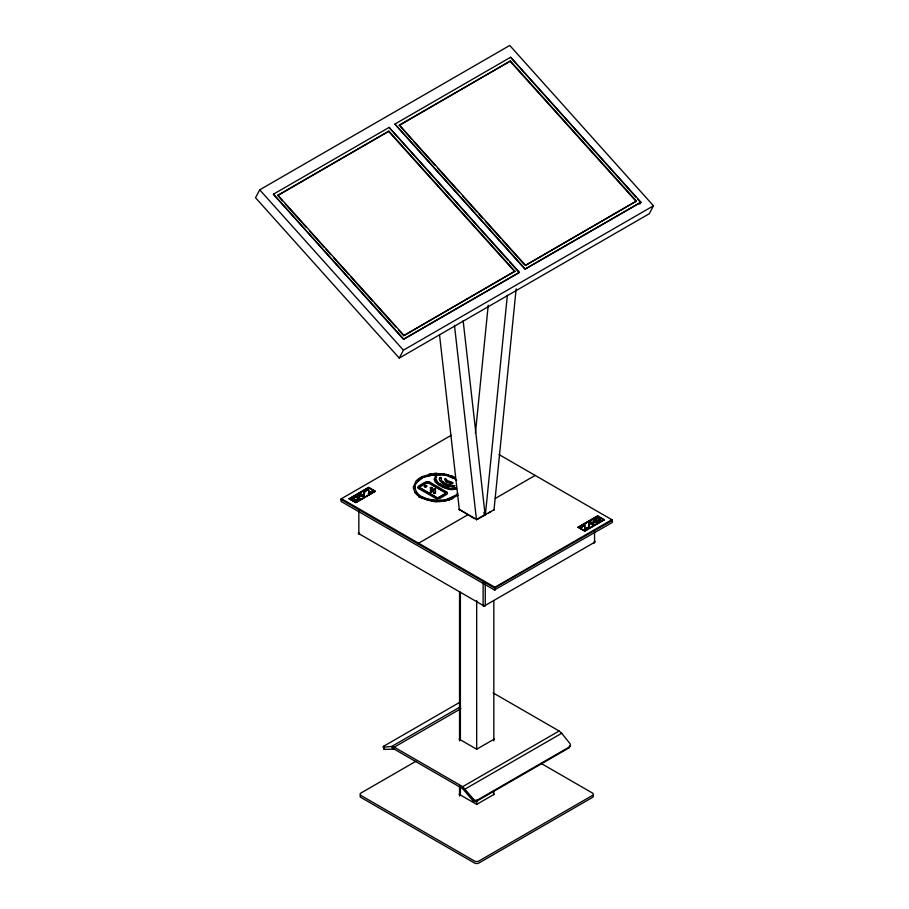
<?xml version="1.0" encoding="UTF-8"?>
<svg xmlns="http://www.w3.org/2000/svg" width="909" height="909" viewBox="0 0 909 909"><rect width="100%" height="100%" fill="white"/><g stroke="black" fill="none" stroke-linecap="round" stroke-linejoin="round"><path stroke-width="1.36" d="M435.468 488.281L432.15 490.201L435.468 488.281L435.468 493.405L433.798 493.405L433.798 490.61L430.48 492.655L433.798 490.61M483.122 582.476L483.122 605.417A1.511 0.875 0 0 0 485.258 605.417L594.543 542.321A1.511 0.875 0 0 0 594.793 541.287M364.066 491.474L363.93 495.689L360.259 493.917L364.157 496.166L364.566 491.61M589.271 527.163L589.407 522.948L592.782 525.141M419.651 487.474L419.822 486.906M418.776 486.235C437.502 476.611 413.447 486.485 418.651 488.622M364.157 496.166L364.566 491.36M588.771 527.277C588.668 516.46 593.77 527.288 593.747 524.573M475.384 433.423L488.224 305.254M485.338 515.153L507.358 295.334M493.973 510.165L516.142 288.846M413.447 486.781L416.061 481.02L422.424 476.486L417.333 479.747M415.174 486.838C413.322 482.054 434.297 469.623 417.606 481.475M445.762 493.235L438.638 497.757L437.252 497.848L419.708 487.542M446.41 479.475L446.785 480.259M418.39 486.52L418.004 487.054M364.85 491.451L368.395 488.974L368.884 493.223L372.292 491.224L368.418 493.701C371.474 483.633 358.623 496.757 368.634 489.11M588.396 527.674C586.078 526.413 584.101 533.06 584.919 524.936L581.044 527.413L584.453 525.413L584.941 529.663L588.487 527.186M439.672 478.066L440.263 477.509L439.672 478.066C436.172 482.804 459.886 490.917 442.353 483.111M438.127 484.417L440.07 485.701L435.309 481.804L434.07 479.373L435.434 476.486L436.604 477.168L436.025 477.645C433.9 479.225 442.251 488.349 435.741 479.407M282.449 200.855L277.893 195.242L388.882 131.157L514.892 271.246L403.721 335.682L398.983 330.41M277.711 195.583L388.882 131.157M411.527 139.134L399.381 125.09L510.381 61.017L636.391 201.105L526.436 264.826M399.21 125.442L510.381 61.017M403.721 335.682L514.892 271.246M525.22 265.53L636.391 201.105M639.811 204.195L640.89 202.128L510.597 57.267L394.892 124.079L525.004 269.257L640.72 202.457L637.891 199.298M259.701 189.822L255.531 197.73L399.244 358.078L649.299 213.706L653.469 205.798L509.756 45.45L259.701 189.822L403.403 350.17L399.244 358.078M440.263 477.634C441.649 476.986 441.331 481.679 441.274 480.009M417.742 543.707L467.771 514.824M464.408 790.171L465.272 788.955L561.694 733.279L569.773 743.335A3.034 2.386 35.1 0 1 569.488 746.88L568.636 748.107L476.498 801.295A3.034 2.386 35.1 0 1 472.498 800.227L462.692 788.648L394.245 749.13L384.45 749.391L383.598 747.187A3.034 0.636 -21.2 0 1 383.882 746.119L460.045 702.146M472.498 800.227L473.35 799.011A3.034 2.386 35.1 0 0 477.35 800.079L569.488 746.88M476.498 801.295L477.35 800.079M457.841 493.314C452.33 499.2 435.57 503.518 455.273 495.723M454.83 485.77L448.194 484.792L443.194 482.043L444.274 482.804M446.444 479.691L445.376 478.395C443.251 479.043 446.762 481.975 445.592 481.02M273.393 194.219L389.109 127.419L519.391 272.268L403.687 339.068L273.393 194.219L403.505 339.409L519.221 272.598L509.79 262.076M640.89 202.128L525.175 268.928L394.892 124.079M403.403 350.17L653.469 205.798M451.137 435.354L341.034 498.927L341.034 501.404L494.451 589.975L612.302 522.436L612.302 519.959L499.064 454.58M349.17 498.655L368.611 487.429L375.224 491.246L355.771 502.711L349.17 498.655L355.771 502.472L375.224 491.246M349.17 498.905L368.611 487.678L375.224 491.485M368.611 487.917L349.601 498.905L355.771 502.222L374.792 491.485L368.611 487.429M359.589 494.064L363.805 496.371L356.919 496.314L359.919 498.609L356.033 496.359L362.952 496.257L359.589 494.064L362.952 496.007M359.589 494.303L363.805 496.371M356.033 496.359L363.805 496.121M364.282 495.848L360.259 493.667M372.292 491.224L368.418 493.701M420.015 486.872L426.662 482.918M437.593 497.905L445.535 493.769M439.695 498.507L447.16 494.064L447.387 492.894L446.137 491.576L447.228 492.519M495.235 498.473L535.162 475.418M474.362 518.63L458.988 509.256L476.555 519.403L494.348 509.631M477.748 519.209L486.042 514.414M488.417 513.051L490.792 511.676M578.113 527.152L597.554 515.926L604.167 519.732L584.726 531.208L578.113 527.152L584.726 530.958L604.167 519.732M578.113 527.39L597.554 516.164L604.167 519.982M597.554 516.414L578.544 527.39L584.726 530.72L603.735 519.982L597.554 515.926M597.304 522.277L589.532 522.516L596.406 522.323L593.407 520.028L597.304 522.527L590.373 522.63M581.044 527.413L584.919 524.936M593.077 524.97L589.055 522.55M584.703 529.527L588.396 527.425M589.532 522.266L593.747 524.334M460.556 706.702L391.677 746.459L383.598 747.187M460.829 708.713L394.245 747.153L391.677 746.459L392.54 748.675M415.924 761.288L360.975 793.012A3.034 1.75 0 0 0 360.975 795.489L474.543 861.062A3.034 1.75 0 0 0 478.827 861.062L592.395 795.489A3.034 1.75 0 0 0 592.395 793.012L541.105 763.401M494.257 739.074L476.68 749.221L459.113 739.074M561.694 733.279L559.115 730.995L462.692 786.671L394.245 747.153L394.245 749.13M494.257 794.25L476.68 804.397L459.113 794.25M440.07 485.576C444.808 488.315 451.216 491.099 456.523 488.656L455.375 487.997L450.557 488.485L446.796 487.429L439.354 483.622L442.876 485.917L448.728 487.985M453.023 498.427L448.762 500.018L458.113 495.166M450.557 488.485L455.375 488.122L456.523 488.781M422.424 476.611L431.434 473.839L429.014 474.293M423.514 477.384L434.195 474.521L445.819 475.35L443.569 474.918M448.364 485.815L452.614 486.485L454.727 485.861L448.194 484.792M449.432 482.963L446.91 481.872L450.273 483.281L453.182 482.906L447.103 480.463M442.274 486.894L451.091 489.406L456.148 489.008M425.969 482.134L430.184 482.361L446.137 491.701M441.263 474.521L427.469 475.771M446.433 500.62L444.012 501.075L448.762 499.893M439.183 498.575L436.104 498.496L436.729 498.643M445.819 499.564L438.911 500.541L441.263 500.393M427.094 482.872L429.082 483.088L444.944 492.36L429.525 483.463M449.875 486.281L453.773 486.326M431.434 473.964L436.456 473.373L433.923 473.532M441.524 501.382L439.002 501.529L444.012 500.95M429.616 482.1L427.105 481.759M436.456 473.498L444.012 473.964L441.524 473.657M432.139 487.519L430.468 487.644L432.139 487.519L432.15 490.326M415.174 488.076C416.515 497.178 429.616 501.075 438.911 500.416M429.014 500.495C402.982 490.201 432.798 504.052 439.002 501.404M449.807 482.111L451.659 482.44M438.002 498.871L437.365 498.859M421.753 496.734L427.469 499.007L436.547 500.541M431.434 501.075L436.456 501.529M444.012 473.839L453.023 476.611L450.966 475.748M448.762 475.009L446.433 474.418M445.819 475.225L453.693 478.293L450.023 476.577M420.344 488.303L436.888 497.643M436.104 498.609L419.106 488.826M445.569 483.668L446.887 484.179M453.023 476.486L454.909 477.464M593.134 520.187L597.304 522.527M440.433 477.577L441.569 478.236M356.033 496.109L360.191 498.45M483.122 605.417L358.839 533.663A1.511 0.875 0 0 1 358.589 532.617M493.121 692.897L559.115 730.995M453.693 478.179L456.659 480.418M446.183 481.384L446.91 481.997M417.333 495.041L415.027 492.428L418.833 496.348M437.979 482.486L439.354 483.747M443.194 482.168L441.694 480.554M436.536 483.111L435.309 481.804M510.199 61.358L636.209 201.457M399.381 125.09L525.391 265.189M413.413 141.236L435.206 165.472M438.047 168.631L458.897 191.799M462.681 196.014L476.895 211.808M478.793 213.922L482.577 218.137M485.429 221.296L500.586 238.147M502.472 240.249L524.266 264.485M388.711 131.498L514.721 271.598M277.893 195.242L403.903 335.33M285.29 204.014L306.128 227.182M309.924 231.397L324.138 247.203M326.036 249.305L330.762 254.577M333.614 257.736L348.772 274.586M350.658 276.688L372.451 300.924M374.349 303.027L396.142 327.251M510.597 57.267L636.005 197.196M389.109 127.419L507.904 259.974M473.35 799.011L462.692 786.671L462.692 788.648M415.027 492.542L413.447 488.133M383.882 746.119L384.166 746.857M463.124 320.57L485.156 515.073M483.986 512.256L484.304 515.073M454.466 325.342L476.521 520.062M439.502 334.637L459.386 510.165M430.468 487.519L430.48 492.655M594.543 531.708L594.543 542.321A1.511 0.875 60 0 1 593.872 543.082M495.314 589.975L494.882 587.259L341.454 498.677L341.034 499.427L494.451 587.998L612.302 520.448L611.871 519.709L494.882 587.259L494.451 589.975M493.826 600.69L493.826 740.892M493.826 790.455L493.826 794.705M485.258 583.76L485.258 605.417A1.511 0.875 60 0 1 484.19 606.042A1.511 0.875 -59.9 0 1 483.122 605.417M476.68 600.679L476.68 749.368M476.68 800.352L476.68 804.601M460.397 592.202L460.397 739.471M460.397 786.205L460.397 794.705M459.545 592.202L459.545 740.892M459.545 786.205L459.545 796.114M452.466 483.304L450.273 483.281M436.025 477.645L436.604 477.282L435.434 476.486M435.468 493.405L433.798 493.405M427.991 482.736L427.355 482.713M415.174 486.713L415.174 488.201M413.447 486.656L413.447 488.247M364.941 490.962L365.02 491.542M358.839 510.733L358.839 533.663A1.511 0.875 -60 0 0 359.907 534.287A1.511 0.875 60 0 1 358.964 533.06M569.557 745.88A3.034 2.386 35.1 0 1 568.636 748.107M384.45 749.391A3.034 0.636 -21.2 0 1 384.246 748.641M360.339 795.534A3.034 1.75 0 0 0 360.975 797.466L474.543 863.039A3.034 1.75 0 0 0 478.827 863.039L592.395 797.466A3.034 1.75 0 0 0 593.032 795.534M594.52 541.321A1.511 0.875 -60.1 0 1 594.054 542.4M419.719 487.019L419.708 487.667L419.719 487.019M596.009 521.039A2.375 1.363 0 0 0 599.929 520.323A2.375 1.363 0 0 0 596.883 518.721A2.375 1.363 0 0 0 596.009 521.039M596.009 520.8A2.375 1.363 0 0 0 599.929 520.073A2.375 1.363 0 0 0 596.883 518.482A2.375 1.363 0 0 0 596.009 520.8M595.793 521.187A2.704 1.557 0 0 0 600.247 520.357A2.704 1.557 0 0 0 596.781 518.55A2.704 1.557 0 0 0 595.793 521.187M595.793 520.937A2.704 1.557 0 0 0 600.247 520.118A2.704 1.557 0 0 0 596.781 518.3A2.704 1.557 0 0 0 595.793 520.937M424.742 486.724A1.17 0.67 0 0 0 426.673 486.372A1.17 0.67 0 0 0 425.173 485.463A1.17 0.67 0 0 0 424.742 486.599A1.17 0.67 0 0 0 426.673 486.247A1.17 0.67 0 0 0 425.173 485.588A1.17 0.67 0 0 0 424.742 486.724M354.135 499.87A2.375 1.363 0 0 0 358.044 499.143A2.375 1.363 0 0 0 355.01 497.553A2.375 1.363 0 0 0 354.135 499.87M354.135 499.62A2.375 1.363 0 0 0 358.044 498.893A2.375 1.363 0 0 0 355.01 497.303A2.375 1.363 0 0 0 354.135 499.62M353.908 500.007A2.704 1.557 0 0 0 358.362 499.189A2.704 1.557 0 0 0 354.908 497.371A2.704 1.557 0 0 0 353.908 500.007M353.908 499.757A2.704 1.557 0 0 0 358.362 498.939A2.704 1.557 0 0 0 354.908 497.121A2.704 1.557 0 0 0 353.908 499.757"/></g></svg>
